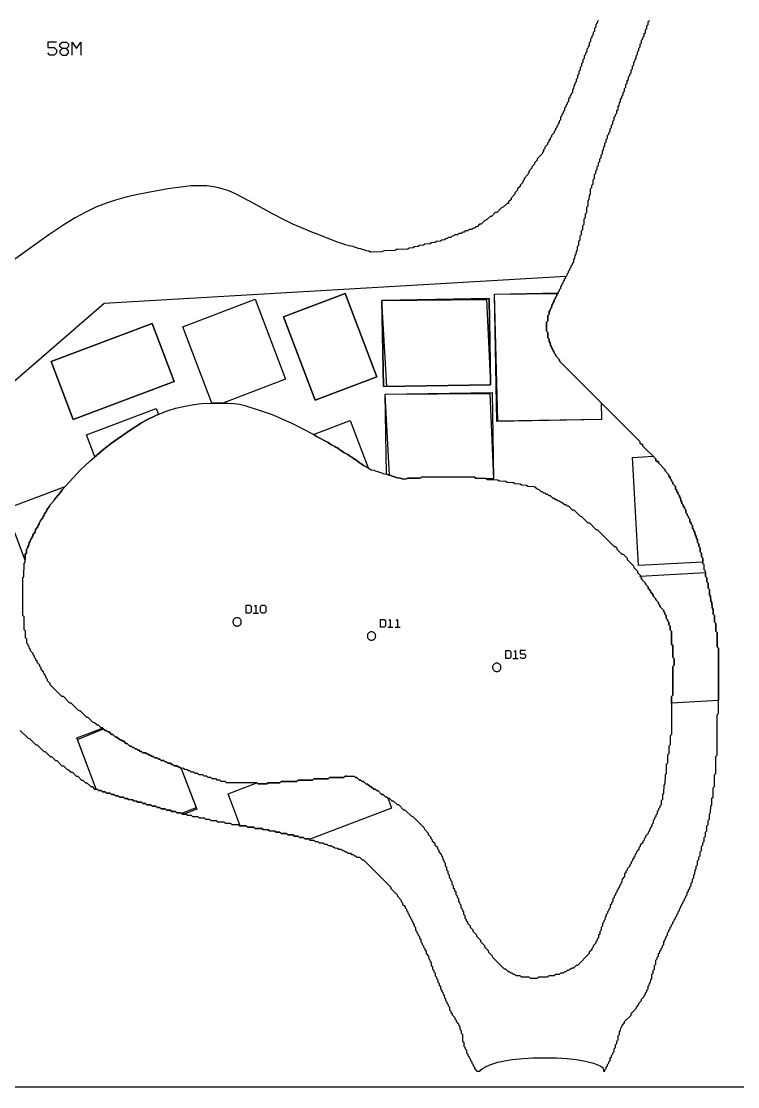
# Model space of a CAD drawing. Header units: millimetres. Extents: x 0 to 1219, y 0 to 1240.
# Drawn here: x 638.4 to 912.9, y 0 to 408.2 of the extents above; entities that cross this region are included whole.
import ezdxf

# ---------------------------------------------------------------- set-up
doc = ezdxf.new("R2010")
doc.units = ezdxf.units.MM
for name, color, linetype in [('CUT_DOWEL_3.2', 2, 'Continuous'), ('CUT_OUTER', 1, 'Continuous'), ('CUT_SOCKET_BLDG', 4, 'Continuous'), ('ENGRAVE_BLDG_BOX', 5, 'Continuous'), ('ENGRAVE_BLDG_FOOTPRINT', 8, 'Continuous'), ('ENGRAVE_NEXT', 3, 'Continuous'), ('ENGRAVE_SITE_BOUNDARY', 6, 'Continuous'), ('ENGRAVE_TEXT', 2, 'Continuous'), ('SHEET_EDGE', 7, 'Continuous')]:
    doc.layers.add(name, color=color, linetype=linetype)

msp = doc.modelspace()

# ---------------------------------------------------------------- linework, layer by layer
at = {"layer": 'CUT_DOWEL_3.2'}
for points in [[(722.69, 178.09), (722.67, 178.3), (722.63, 178.5), (722.56, 178.7), (722.47, 178.89), (722.35, 179.06), (722.22, 179.22), (722.06, 179.36), (721.89, 179.47), (721.7, 179.57), (721.5, 179.63), (721.29, 179.67), (721.09, 179.69), (720.88, 179.67), (720.67, 179.63), (720.47, 179.57), (720.29, 179.47), (720.11, 179.36), (719.95, 179.22), (719.82, 179.06), (719.7, 178.89), (719.61, 178.7), (719.54, 178.5), (719.5, 178.3), (719.49, 178.09), (719.5, 177.88), (719.54, 177.67), (719.61, 177.48), (719.7, 177.29), (719.82, 177.11), (719.95, 176.96), (720.11, 176.82), (720.29, 176.7), (720.47, 176.61), (720.67, 176.54), (720.88, 176.5), (721.09, 176.49), (721.29, 176.5), (721.5, 176.54), (721.7, 176.61), (721.89, 176.7), (722.06, 176.82), (722.22, 176.96), (722.35, 177.11), (722.47, 177.29), (722.56, 177.48), (722.63, 177.67), (722.67, 177.88), (722.69, 178.09)], [(774.18, 172.68), (774.16, 172.89), (774.12, 173.1), (774.06, 173.29), (773.96, 173.48), (773.85, 173.66), (773.71, 173.81), (773.55, 173.95), (773.38, 174.07), (773.19, 174.16), (772.99, 174.23), (772.79, 174.27), (772.58, 174.28), (772.37, 174.27), (772.16, 174.23), (771.97, 174.16), (771.78, 174.07), (771.6, 173.95), (771.45, 173.81), (771.31, 173.66), (771.19, 173.48), (771.1, 173.29), (771.03, 173.1), (770.99, 172.89), (770.98, 172.68), (770.99, 172.47), (771.03, 172.27), (771.1, 172.07), (771.19, 171.88), (771.31, 171.71), (771.45, 171.55), (771.6, 171.41), (771.78, 171.3), (771.97, 171.2), (772.16, 171.14), (772.37, 171.1), (772.58, 171.08), (772.79, 171.1), (772.99, 171.14), (773.19, 171.2), (773.38, 171.3), (773.55, 171.41), (773.71, 171.55), (773.85, 171.71), (773.96, 171.88), (774.06, 172.07), (774.12, 172.27), (774.16, 172.47), (774.18, 172.68)], [(822.18, 160.68), (822.16, 160.89), (822.12, 161.1), (822.06, 161.29), (821.96, 161.48), (821.85, 161.66), (821.71, 161.81), (821.55, 161.95), (821.38, 162.07), (821.19, 162.16), (820.99, 162.23), (820.79, 162.27), (820.58, 162.28), (820.37, 162.27), (820.16, 162.23), (819.97, 162.16), (819.78, 162.07), (819.6, 161.95), (819.45, 161.81), (819.31, 161.66), (819.19, 161.48), (819.1, 161.29), (819.03, 161.1), (818.99, 160.89), (818.98, 160.68), (818.99, 160.47), (819.03, 160.27), (819.1, 160.07), (819.19, 159.88), (819.31, 159.71), (819.45, 159.55), (819.6, 159.41), (819.78, 159.3), (819.97, 159.2), (820.16, 159.14), (820.37, 159.1), (820.58, 159.08), (820.79, 159.1), (820.99, 159.14), (821.19, 159.2), (821.38, 159.3), (821.55, 159.41), (821.71, 159.55), (821.85, 159.71), (821.96, 159.88), (822.06, 160.07), (822.12, 160.27), (822.16, 160.47), (822.18, 160.68)]]:
    msp.add_lwpolyline(points, close=True, dxfattribs=at)
at = {"layer": 'CUT_OUTER'}
msp.add_lwpolyline([(638, 136.46), (640.97, 133.5), (641.5, 133.46), (644, 130.98), (644.5, 130.96), (646.97, 128.5), (647.5, 128.46), (649.47, 126.5), (650, 126.46), (651.5, 124.98), (652, 124.96), (653.97, 123), (654.5, 122.97), (655.97, 121.5), (656.5, 121.47), (657.5, 120.48), (658, 120.47), (659.47, 119), (660, 118.97), (661.48, 117.5), (662, 117.47), (663, 116.48), (663.5, 116.47), (664.98, 115), (665.5, 114.97), (666.5, 113.99), (667.5, 113.97), (668, 113.49), (669, 113.47), (669.5, 112.99), (670.5, 112.97), (671, 112.49), (672.5, 112.47), (673, 111.99), (674, 111.97), (674.5, 111.49), (675.5, 111.47), (676, 110.99), (677.5, 110.97), (678, 110.49), (679, 110.47), (679.5, 109.99), (681, 109.97), (681.5, 109.49), (682.5, 109.47), (683, 108.99), (684.5, 108.97), (685, 108.49), (686, 108.47), (686.5, 107.99), (688, 107.97), (688.5, 107.49), (690, 107.47), (690.5, 106.99), (691.5, 106.97), (692, 106.49), (693.5, 106.47), (694, 105.99), (695.5, 105.97), (696, 105.49), (697.5, 105.47), (698, 104.99), (699.5, 104.97), (700, 104.49), (701.5, 104.47), (702, 103.99), (703.5, 103.98), (704, 103.49), (706, 103.47), (706.5, 102.99), (708.5, 102.97), (709, 102.49), (710.5, 102.48), (711, 101.99), (713, 101.97), (713.5, 101.49), (716, 101.47), (716.5, 100.99), (718.5, 100.97), (719, 100.49), (721.5, 100.47), (722, 99.99), (724.5, 99.97), (725, 99.49), (727.5, 99.47), (728, 98.99), (730.5, 98.97), (731, 98.49), (733, 98.47), (733.5, 97.99), (735.5, 97.97), (736, 97.49), (737.5, 97.47), (738, 96.99), (740, 96.97), (740.5, 96.49), (742.5, 96.47), (743, 95.98), (744.5, 95.97), (745, 95.48), (746.5, 95.47), (747, 94.98), (748.5, 94.97), (749, 94.48), (750.5, 94.46), (751, 93.98), (752, 93.97), (752.5, 93.48), (754, 93.46), (754.5, 92.98), (755.5, 92.96), (756, 92.48), (757, 92.46), (757.46, 92), (758, 91.97), (758.5, 91.48), (759.5, 91.46), (760, 90.98), (761, 90.96), (761.46, 90.5), (762, 90.46), (762.5, 89.98), (763, 89.96), (763.5, 89.48), (764.5, 89.46), (764.96, 89), (765.5, 88.96), (766, 88.48), (766.5, 88.46), (767, 87.98), (768, 87.95), (769, 86.97), (769.5, 86.95), (779.96, 76.5), (779.98, 76), (782.46, 73.5), (782.48, 73), (783.96, 71.5), (783.98, 71), (784.46, 70.5), (784.48, 70), (785.46, 69), (785.48, 68.5), (785.96, 68), (785.98, 67.5), (786.46, 67), (786.48, 66.5), (786.96, 66), (786.98, 65.5), (787.47, 65), (787.48, 64.5), (787.97, 64), (787.98, 63.5), (788.47, 63), (788.48, 62.5), (788.96, 62), (788.98, 61.5), (789.46, 61), (789.48, 60), (789.97, 59.5), (789.98, 59), (790.47, 58.5), (790.48, 58), (790.97, 57.5), (791, 56.96), (791.46, 56.5), (791.48, 55.5), (791.97, 55), (791.98, 54.5), (792.47, 54), (792.48, 53.5), (792.97, 53), (793, 52.46), (793.46, 52), (793.48, 51), (794.46, 50), (794.48, 49), (794.96, 48.5), (795, 47.96), (795.46, 47.5), (795.48, 46.5), (795.96, 46), (795.98, 45), (796.46, 44.5), (796.5, 43.96), (796.96, 43.5), (796.98, 42.5), (797.46, 42), (797.5, 41.46), (797.96, 41), (797.98, 40), (798.46, 39.5), (798.5, 38.96), (798.96, 38.5), (798.98, 37.5), (799.46, 37), (799.48, 36.5), (799.96, 36), (800, 35.46), (800.46, 35), (800.48, 34), (800.96, 33.5), (800.98, 33), (801.46, 32.5), (801.48, 32), (801.96, 31.5), (802, 30.96), (802.46, 30.5), (802.48, 29.5), (802.96, 29), (803, 28.46), (803.46, 28), (803.48, 27.5), (804.45, 26.5), (804.47, 26), (804.96, 25.5), (804.97, 25), (805.95, 24), (805.97, 23.5), (806.44, 23), (806.47, 22), (806.95, 21.5), (806.97, 20.5), (807.45, 20), (807.48, 17.5), (807.96, 17), (807.98, 15.5), (808.47, 15), (808.5, 14.46), (808.96, 14), (808.98, 13), (809.47, 12.5), (809.5, 11.97), (809.97, 11.5), (809.98, 11), (810.47, 10.5), (810.48, 10), (810.97, 9.5), (810.98, 9), (811.47, 8.5), (811.48, 8), (811.97, 7.5), (811.98, 7), (812.97, 6), (814.09, 6), (814.49, 6.5), (815.13, 7), (816.5, 7.75), (818.24, 8.5), (821, 9.37), (823.5, 9.94), (826.5, 10.41), (830.5, 10.81), (834.5, 11.02), (839, 11.1), (843.5, 11.02), (847.5, 10.8), (851, 10.44), (854.5, 9.84), (857.66, 9), (860.15, 8), (860.93, 7.5), (861.34, 7), (861.45, 6.5), (861.41, 6), (862.02, 6), (862.03, 6.5), (862.52, 7), (862.53, 7.5), (863.02, 8), (863.03, 8.5), (863.5, 8.97), (863.53, 9.5), (864.02, 10), (864.04, 11), (864.5, 11.46), (864.54, 12), (865.02, 12.5), (865.04, 13), (865.52, 13.5), (865.54, 14.5), (866.02, 15), (866.04, 16), (866.52, 16.5), (866.55, 17.5), (867.02, 18), (867.05, 19.5), (867.53, 20), (867.56, 21), (868.03, 21.5), (868.06, 22.5), (868.54, 23), (868.56, 23.5), (869.53, 24.5), (869.56, 25), (872, 27.46), (872.05, 28), (874.02, 30), (874.04, 30.5), (875.02, 31.5), (875.04, 32), (876.02, 33), (876.04, 33.5), (877.02, 34.5), (877.03, 35), (877.52, 35.5), (877.53, 36), (878.02, 36.5), (878.03, 37), (878.52, 37.5), (878.54, 38.5), (879, 38.96), (879.03, 39.5), (879.52, 40), (879.53, 41), (880.02, 41.5), (880.04, 43), (880.52, 43.5), (880.53, 44.5), (881.02, 45), (881.04, 46.5), (881.52, 47), (881.54, 48.5), (882, 48.96), (882.03, 49.5), (882.52, 50), (882.54, 51), (883, 51.46), (883.03, 52), (883.52, 52.5), (883.53, 53), (884.02, 53.5), (884.03, 54), (884.52, 54.5), (884.53, 55.5), (885, 55.97), (885.03, 56.5), (885.52, 57), (885.53, 57.5), (886.02, 58), (886.03, 59), (886.5, 59.47), (886.53, 60), (887.02, 60.5), (887.03, 61), (887.52, 61.5), (887.53, 62), (888.02, 62.5), (888.03, 63), (888.52, 63.5), (888.53, 64), (889.02, 64.5), (889.03, 65), (889.52, 65.5), (889.53, 66), (890.02, 66.5), (890.03, 67), (890.52, 67.5), (890.53, 68), (891.02, 68.5), (891.03, 69), (891.52, 69.5), (891.53, 70), (892.02, 70.5), (892.02, 71), (892.52, 71.5), (892.52, 72), (893.01, 72.5), (893.02, 73), (893.51, 73.5), (893.53, 74.5), (894, 74.97), (894.02, 75.5), (894.51, 76), (894.52, 76.5), (895.01, 77), (895.02, 78), (895.51, 78.5), (895.52, 79.5), (896.01, 80), (896.02, 81), (896.51, 81.5), (896.52, 83), (897.01, 83.5), (897.02, 84.5), (897.51, 85), (897.52, 86.5), (898.01, 87), (898.02, 88), (898.51, 88.5), (898.52, 90), (899.01, 90.5), (899.02, 92), (899.51, 92.5), (899.52, 93.5), (900.01, 94), (900.02, 95.5), (900.51, 96), (900.52, 97.5), (901.01, 98), (901.02, 100), (901.51, 100.5), (901.52, 102), (902.01, 102.5), (902.02, 104.5), (902.51, 105), (902.52, 107.5), (903.01, 108), (903.02, 110.5), (903.51, 111), (903.52, 114.5), (904.01, 115), (904.03, 119.5), (904.51, 120), (904.53, 126.5), (905.01, 127), (905.03, 142.5), (905.51, 143), (905.51, 168), (905.02, 168.5), (905.01, 174), (904.52, 174.5), (904.51, 177.5), (904.03, 178), (904.01, 180.5), (903.53, 181), (903.51, 183), (903.03, 183.5), (903.01, 185.5), (902.53, 186), (902.51, 188), (902.03, 188.5), (902.01, 190.5), (901.53, 191), (901.51, 193), (901.03, 193.5), (901.01, 195), (900.53, 195.5), (900.51, 197.5), (900.03, 198), (900.01, 200), (899.53, 200.5), (899.51, 202.5), (899.03, 203), (899.01, 204.5), (898.53, 205), (898.51, 206.5), (898.03, 207), (898.01, 208), (897.53, 208.5), (897.51, 209.5), (897.03, 210), (897.02, 211), (896.53, 211.5), (896.51, 212.5), (896.03, 213), (896, 213.53), (895.53, 214), (895.52, 215), (895.03, 215.5), (895, 216.03), (894.53, 216.5), (894.52, 217.5), (894.03, 218), (894.02, 218.5), (893.53, 219), (893.5, 219.53), (893.03, 220), (893.02, 221), (892.53, 221.5), (892.52, 222), (892.03, 222.5), (892.02, 223), (891.53, 223.5), (891.5, 224.04), (891.04, 224.5), (891.02, 225.5), (890.53, 226), (890.52, 226.5), (890.03, 227), (890.02, 227.5), (889.53, 228), (889.5, 228.54), (889.03, 229), (889.02, 230), (888.04, 231), (888.02, 231.5), (887.53, 232), (887.52, 232.5), (887.03, 233), (887.02, 233.5), (886.53, 234), (886.52, 234.5), (885.04, 236), (885, 236.53), (882.54, 239), (882.5, 239.53), (882, 239.55), (881.55, 240), (881.5, 240.53), (876.55, 245.5), (876.5, 246.03), (876, 246.06), (875.56, 246.5), (875.5, 247.04), (844.64, 278), (844.58, 278.5), (844.5, 278.61), (843.16, 280), (843.09, 280.5), (842.64, 281), (842.59, 281.5), (842.14, 282), (842.09, 282.5), (841.65, 283), (841.59, 283.5), (841.16, 284), (841.08, 285), (840.66, 285.5), (840.59, 286.5), (840.17, 287), (840.08, 289), (839.68, 289.5), (839.61, 291), (839.67, 293), (840.08, 293.5), (840.16, 295.5), (840.58, 296), (840.64, 297), (841.08, 297.5), (841.12, 298), (841.56, 298.5), (841.62, 299.5), (842.07, 300), (842.11, 300.5), (842.56, 301), (842.6, 301.5), (843.06, 302), (843.1, 302.5), (843.56, 303), (843.59, 303.5), (844.05, 304), (844.09, 304.5), (844.55, 305), (844.58, 305.5), (845.05, 306), (845.08, 306.5), (845.55, 307), (845.57, 307.5), (846.04, 308), (846.07, 308.5), (846.54, 309), (846.57, 309.5), (847.04, 310), (847.07, 310.5), (847.54, 311), (847.56, 311.5), (848.04, 312), (848.06, 312.5), (848.54, 313), (848.56, 313.5), (849.03, 314), (849.05, 314.5), (849.53, 315), (849.55, 315.5), (850.03, 316), (850.05, 317), (850.53, 317.5), (850.55, 318.5), (851.03, 319), (851.05, 320), (851.52, 320.5), (851.55, 322), (852.02, 322.5), (852.05, 324), (852.52, 324.5), (852.55, 326), (853.02, 326.5), (853.04, 328), (853.52, 328.5), (853.54, 330), (854.02, 330.5), (854.04, 332.5), (854.52, 333), (854.54, 334.5), (855.02, 335), (855.04, 337), (855.52, 337.5), (855.54, 339.5), (856.02, 340), (856.04, 341.5), (856.52, 342), (856.54, 344), (857.02, 344.5), (857.04, 345.5), (857.52, 346), (857.54, 347.5), (858.02, 348), (858.04, 349.5), (858.52, 350), (858.54, 351), (859.02, 351.5), (859.04, 352.5), (859.52, 353), (859.54, 354), (860.02, 354.5), (860.03, 355.5), (860.52, 356), (860.53, 357), (861.02, 357.5), (861.03, 358.5), (861.52, 359), (861.53, 360), (862.02, 360.5), (862.03, 361.5), (862.52, 362), (862.53, 363), (863.02, 363.5), (863.03, 364.5), (863.5, 364.97), (863.53, 365.5), (864.02, 366), (864.03, 367), (864.52, 367.5), (864.53, 368.5), (865.02, 369), (865.03, 370), (865.52, 370.5), (865.53, 371.5), (866, 371.97), (866.03, 372.5), (866.52, 373), (866.53, 374), (867.02, 374.5), (867.03, 375.5), (867.52, 376), (867.53, 377), (868.02, 377.5), (868.03, 378.5), (868.5, 378.97), (868.53, 379.5), (869.02, 380), (869.03, 381), (869.52, 381.5), (869.53, 382.5), (870.02, 383), (870.03, 384), (870.52, 384.5), (870.53, 385.5), (871.02, 386), (871.03, 387), (871.5, 387.47), (871.53, 388), (872.02, 388.5), (872.03, 389.5), (872.52, 390), (872.53, 391), (873.02, 391.5), (873.03, 392.5), (873.5, 392.97), (873.53, 393.5), (874.02, 394), (874.03, 395), (874.52, 395.5), (874.53, 396.5), (875.02, 397), (875.03, 398), (875.52, 398.5), (875.53, 399.5), (876.02, 400), (876.03, 401), (876.5, 401.47), (876.53, 402), (877.02, 402.5), (877.03, 403.5), (877.52, 404), (877.53, 405), (878.02, 405.5), (878.03, 406.5), (878.52, 407), (878.53, 408), (879.02, 408.5)], dxfattribs=at)
at = {"layer": 'CUT_SOCKET_BLDG'}
for points in [[(774.62, 271.95), (762.5, 303.97), (738.9, 295.03), (751.02, 263.01), (774.62, 271.95)], [(777.12, 268.3), (818.12, 268.95), (817.59, 301.97), (776.59, 301.31), (777.12, 268.3)], [(688.49, 292.48), (649.87, 277.85), (658.29, 255.6), (696.91, 270.22), (688.49, 292.48)]]:
    msp.add_lwpolyline(points, close=True, dxfattribs=at)
at = {"layer": 'ENGRAVE_BLDG_BOX'}
for points in [[(751.02, 263.01), (738.9, 295.03), (762.5, 303.97), (774.62, 271.95), (751.02, 263.01)], [(860.67, 255.7), (820.62, 254.9), (819.64, 303.71), (844.07, 304.19), (844.05, 304), (843.59, 303.5), (843.56, 303), (843.1, 302.5), (843.06, 302), (842.6, 301.5), (842.56, 301), (842.11, 300.5), (842.07, 300), (841.62, 299.5), (841.56, 298.5), (841.12, 298), (841.08, 297.5), (840.64, 297), (840.58, 296), (840.16, 295.5), (840.08, 293.5), (839.67, 293), (839.61, 291), (839.68, 289.5), (840.08, 289), (840.17, 287), (840.59, 286.5), (840.66, 285.5), (841.08, 285), (841.16, 284), (841.59, 283.5), (841.65, 283), (842.09, 282.5), (842.14, 282), (842.59, 281.5), (842.64, 281), (843.09, 280.5), (843.16, 280), (844.5, 278.61), (844.58, 278.5), (844.64, 278), (860.55, 262.04), (860.67, 255.7)], [(700.31, 291.21), (728.05, 301.71), (739.66, 271.06), (715.58, 261.94), (712.5, 261.95), (711.39, 261.92), (700.31, 291.21)], [(776.59, 301.31), (817.59, 301.97), (818.12, 268.95), (777.12, 268.3), (776.59, 301.31)], [(696.91, 270.22), (658.29, 255.6), (649.87, 277.85), (688.49, 292.48), (696.91, 270.22)], [(777.79, 265.31), (818.79, 265.96), (819.31, 232.94), (816.68, 232.9), (816.5, 233.05), (812.5, 233.13), (812, 233.56), (792, 233.63), (791.7, 233.5), (791.5, 233.3), (791, 233.22), (786.5, 233.19), (786, 232.94), (785, 232.83), (784, 232.99), (783.5, 233.23), (782.5, 233.32), (782, 233.45), (781.5, 233.73), (780.5, 233.92), (780, 234.22), (779, 234.41), (778.5, 234.71), (778.27, 234.74), (777.79, 265.31)], [(663.33, 249.73), (690.11, 259.87), (690.96, 257.63), (690, 257.22), (686.5, 255.49), (684.5, 254.38), (680.5, 251.86), (675.5, 248.42), (673, 246.65), (670, 244.3), (666.52, 241.31), (663.33, 249.73)], [(764.42, 255.23), (771.29, 237.09), (771, 237.3), (769.5, 238.03), (768.5, 238.8), (768, 239.01), (766.5, 240.28), (766, 240.48), (765, 241.28), (764.5, 241.48), (763.5, 242.27), (763, 242.46), (762.5, 242.8), (762, 243.01), (761, 243.8), (760.5, 244.01), (759.5, 244.79), (759, 244.98), (758.5, 245.31), (757, 246.05), (756, 246.81), (751.5, 249.13), (750.5, 249.87), (750.4, 249.92), (764.42, 255.23)], [(874.89, 199.67), (872.59, 241.14), (880.46, 241.58), (881.5, 240.53), (881.55, 240), (882, 239.55), (882.5, 239.53), (882.54, 239), (885, 236.53), (885.04, 236), (886.52, 234.5), (886.53, 234), (887.02, 233.5), (887.03, 233), (887.52, 232.5), (887.53, 232), (888.02, 231.5), (888.04, 231), (889.02, 230), (889.03, 229), (889.5, 228.54), (889.53, 228), (890.02, 227.5), (890.03, 227), (890.52, 226.5), (890.53, 226), (891.02, 225.5), (891.04, 224.5), (891.5, 224.04), (891.53, 223.5), (892.02, 223), (892.03, 222.5), (892.52, 222), (892.53, 221.5), (893.02, 221), (893.03, 220), (893.5, 219.53), (893.53, 219), (894.02, 218.5), (894.03, 218), (894.52, 217.5), (894.53, 216.5), (895, 216.03), (895.03, 215.5), (895.52, 215), (895.53, 214), (896, 213.53), (896.03, 213), (896.51, 212.5), (896.53, 211.5), (897.02, 211), (897.03, 210), (897.51, 209.5), (897.53, 208.5), (898.01, 208), (898.03, 207), (898.51, 206.5), (898.53, 205), (899.01, 204.5), (899.03, 203), (899.51, 202.5), (899.52, 201.04), (874.89, 199.67)], [(900.52, 197.01), (900.53, 195.5), (901.01, 195), (901.03, 193.5), (901.51, 193), (901.53, 191), (902.01, 190.5), (902.03, 188.5), (902.51, 188), (902.53, 186), (903.01, 185.5), (903.03, 183.5), (903.51, 183), (903.53, 181), (904.01, 180.5), (904.03, 178), (904.51, 177.5), (904.52, 174.5), (905.01, 174), (905.02, 168.5), (905.51, 168), (905.51, 148.02), (887.53, 147.02), (887.53, 149.5), (888.01, 150), (888.03, 161), (888.51, 161.5), (888.51, 162.5), (888.51, 164), (888.03, 164.5), (888.01, 169), (887.53, 169.5), (887.51, 174.5), (887.03, 175), (887.01, 176.5), (886.52, 177), (886.51, 178), (886.02, 178.5), (886, 179.03), (885.53, 179.5), (885.51, 180.5), (885.02, 181), (885, 181.53), (884.53, 182), (884.52, 182.5), (883.03, 184), (883.02, 184.5), (882.53, 185), (882.52, 185.5), (881.53, 186.5), (881.52, 187), (880.53, 188), (880.52, 188.5), (879.54, 189.5), (879.52, 190), (878.54, 191), (878.52, 191.5), (877.54, 192.5), (877.52, 193), (876.04, 194.5), (876.02, 195), (875.54, 195.5), (875.53, 195.63), (900.52, 197.01)], [(659.64, 133.67), (669.55, 137.42), (670.5, 136.48), (671, 136.47), (671.5, 135.98), (672, 135.97), (672.97, 135), (673.5, 134.97), (674.5, 133.98), (675, 133.97), (676, 132.98), (676.5, 132.97), (677, 132.48), (677.5, 132.47), (678.47, 131.5), (679, 131.47), (680, 130.48), (680.5, 130.47), (681, 129.98), (681.5, 129.97), (682, 129.48), (682.5, 129.47), (683, 128.98), (683.5, 128.97), (683.97, 128.5), (684.5, 128.47), (685, 127.98), (686, 127.97), (686.47, 127.5), (687, 127.47), (687.5, 126.98), (688, 126.97), (688.5, 126.48), (689, 126.47), (689.5, 125.99), (690.5, 125.97), (690.97, 125.5), (691.5, 125.47), (692, 124.99), (693, 124.97), (693.47, 124.5), (694, 124.47), (694.5, 123.99), (695.5, 123.97), (695.97, 123.5), (696.5, 123.47), (697, 122.99), (698, 122.97), (698.47, 122.5), (699, 122.47), (699.5, 121.99), (699.65, 121.98), (705.6, 106.29), (700.82, 104.48), (700, 104.49), (699.5, 104.97), (698, 104.99), (697.5, 105.47), (696, 105.49), (695.5, 105.97), (694, 105.99), (693.5, 106.47), (692, 106.49), (691.5, 106.97), (690.5, 106.99), (690, 107.47), (688.5, 107.49), (688, 107.97), (686.5, 107.99), (686, 108.47), (685, 108.49), (684.5, 108.97), (683, 108.99), (682.5, 109.47), (681.5, 109.49), (681, 109.97), (679.5, 109.99), (679, 110.47), (678, 110.49), (677.5, 110.97), (676, 110.99), (675.5, 111.47), (674.5, 111.49), (674, 111.97), (673, 111.99), (672.5, 112.47), (671, 112.49), (670.5, 112.97), (669.5, 112.99), (669, 113.47), (668, 113.49), (667.5, 113.97), (667.1, 113.98), (659.64, 133.67)], [(780.28, 106.71), (748.72, 94.76), (748.5, 94.97), (747, 94.98), (746.5, 95.47), (745, 95.48), (744.5, 95.97), (743, 95.98), (742.5, 96.47), (740.5, 96.49), (740, 96.97), (738, 96.99), (737.5, 97.47), (736, 97.49), (735.5, 97.97), (733.5, 97.99), (733, 98.47), (731, 98.49), (730.5, 98.97), (728, 98.99), (727.5, 99.47), (725, 99.49), (724.5, 99.97), (722.29, 99.99), (717.65, 112.25), (728.59, 116.39), (729, 115.99), (732.5, 115.99), (733, 116.47), (737.5, 116.48), (738, 116.97), (744, 116.98), (744.5, 117.46), (750, 117.48), (750.5, 117.96), (756, 117.98), (756.5, 118.45), (762, 118.47), (762.5, 118.93), (763, 118.95), (766, 118.91), (766.5, 118.45), (767, 118.42), (768, 117.46), (768.5, 117.44), (769, 116.96), (769.5, 116.93), (770.45, 116), (771, 115.94), (772, 114.97), (772.5, 114.94), (773.5, 113.97), (774, 113.95), (774.5, 113.47), (775, 113.44), (776.46, 112), (777, 111.95), (778, 110.97), (778.5, 110.95), (778.78, 110.68), (780.28, 106.71)]]:
    msp.add_lwpolyline(points, close=True, dxfattribs=at)
msp.add_lwpolyline([(632.47, 221.4), (655.26, 230.03), (654, 228.67), (653.23, 227.5), (651.5, 225.52), (651.12, 225), (650.87, 224.5), (649.5, 222.92), (649.2, 222.5), (648.99, 222), (648.22, 221), (648.03, 220.5), (647.26, 219.5), (647.11, 219), (646.75, 218.5), (646.59, 218), (645.8, 217), (645.67, 216.5), (645.3, 216), (645.18, 215.5), (644.8, 215), (644.68, 214.5), (643.85, 213.5), (643.69, 212.5), (642.86, 211.5), (642.78, 211), (642.37, 210.5), (642.29, 210), (641.88, 209.5), (641.82, 209), (641.4, 208.5), (641.31, 207.5), (640.9, 207), (640.85, 206.5), (640.42, 206), (640.35, 204.5), (639.93, 204), (639.88, 201.81), (632.47, 221.4)], dxfattribs=at)
at = {"layer": 'ENGRAVE_BLDG_FOOTPRINT'}
for points in [[(762.5, 303.97), (774.62, 271.95), (751.02, 263.01), (738.9, 295.03), (762.5, 303.97)], [(860.67, 255.7), (820.98, 255.07), (819.64, 303.71), (843.95, 303.88), (843.59, 303.5), (843.56, 303), (843.1, 302.5), (843.06, 302), (842.6, 301.5), (842.56, 301), (842.11, 300.5), (842.07, 300), (841.62, 299.5), (841.56, 298.5), (841.12, 298), (841.08, 297.5), (840.64, 297), (840.58, 296), (840.16, 295.5), (840.08, 293.5), (839.67, 293), (839.61, 291), (839.68, 289.5), (840.08, 289), (840.17, 287), (840.59, 286.5), (840.66, 285.5), (841.08, 285), (841.16, 284), (841.59, 283.5), (841.65, 283), (842.09, 282.5), (842.14, 282), (842.59, 281.5), (842.64, 281), (843.09, 280.5), (843.16, 280), (844.5, 278.61), (844.58, 278.5), (844.64, 278), (860.55, 262.04), (860.67, 255.7)], [(728.05, 301.71), (739.66, 271.06), (715.58, 261.94), (712.5, 261.95), (711.39, 261.92), (700.31, 291.21), (728.05, 301.71)], [(816.65, 301.61), (818.12, 268.95), (778.42, 268.32), (776.59, 301.31), (816.65, 301.61)], [(649.87, 277.85), (688.49, 292.48), (696.91, 270.22), (658.29, 255.6), (649.87, 277.85)], [(777.79, 265.31), (817.85, 265.6), (819.31, 232.94), (816.68, 232.9), (816.5, 233.05), (812.5, 233.13), (812, 233.56), (792, 233.63), (791.7, 233.5), (791.5, 233.3), (791, 233.22), (786.5, 233.19), (786, 232.94), (785, 232.83), (784, 232.99), (783.5, 233.23), (782.5, 233.32), (782, 233.45), (781.5, 233.73), (780.5, 233.92), (780, 234.22), (779.51, 234.32), (777.79, 265.31)], [(663.33, 249.73), (690.11, 259.87), (690.96, 257.63), (690, 257.22), (686.5, 255.49), (684.5, 254.38), (680.5, 251.86), (675.5, 248.42), (673, 246.65), (670, 244.3), (666.52, 241.31), (663.33, 249.73)], [(764.42, 255.23), (771.29, 237.09), (771, 237.3), (769.5, 238.03), (768.5, 238.8), (768, 239.01), (766.5, 240.28), (766, 240.48), (765, 241.28), (764.5, 241.48), (763.5, 242.27), (763, 242.46), (762.5, 242.8), (762, 243.01), (761, 243.8), (760.5, 244.01), (759.5, 244.79), (759, 244.98), (758.5, 245.31), (757, 246.05), (756, 246.81), (751.5, 249.13), (750.5, 249.87), (750.4, 249.92), (764.42, 255.23)], [(874.89, 199.67), (872.59, 241.14), (880.46, 241.58), (881.5, 240.53), (881.55, 240), (882, 239.55), (882.5, 239.53), (882.54, 239), (885, 236.53), (885.04, 236), (886.52, 234.5), (886.53, 234), (887.02, 233.5), (887.03, 233), (887.52, 232.5), (887.53, 232), (888.02, 231.5), (888.04, 231), (889.02, 230), (889.03, 229), (889.5, 228.54), (889.53, 228), (890.02, 227.5), (890.03, 227), (890.52, 226.5), (890.53, 226), (891.02, 225.5), (891.04, 224.5), (891.5, 224.04), (891.53, 223.5), (892.02, 223), (892.03, 222.5), (892.52, 222), (892.53, 221.5), (893.02, 221), (893.03, 220), (893.5, 219.53), (893.53, 219), (894.02, 218.5), (894.03, 218), (894.52, 217.5), (894.53, 216.5), (895, 216.03), (895.03, 215.5), (895.52, 215), (895.53, 214), (896, 213.53), (896.03, 213), (896.51, 212.5), (896.53, 211.5), (897.02, 211), (897.03, 210), (897.51, 209.5), (897.53, 208.5), (898.01, 208), (898.03, 207), (898.51, 206.5), (898.53, 205), (899.01, 204.5), (899.03, 203), (899.51, 202.5), (899.52, 201.04), (874.89, 199.67)], [(887.53, 147.02), (887.53, 149.5), (888.01, 150), (888.03, 161), (888.51, 161.5), (888.51, 162.5), (888.51, 164), (888.03, 164.5), (888.01, 169), (887.53, 169.5), (887.51, 174.5), (887.03, 175), (887.01, 176.5), (886.52, 177), (886.51, 178), (886.02, 178.5), (886, 179.03), (885.53, 179.5), (885.51, 180.5), (885.02, 181), (885, 181.53), (884.53, 182), (884.52, 182.5), (883.03, 184), (883.02, 184.5), (882.53, 185), (882.52, 185.5), (881.53, 186.5), (881.52, 187), (880.53, 188), (880.52, 188.5), (879.54, 189.5), (879.52, 190), (878.54, 191), (878.52, 191.5), (877.54, 192.5), (877.52, 193), (876.04, 194.5), (876.02, 195), (875.54, 195.5), (875.53, 195.63), (900.52, 197.01), (900.53, 195.5), (901.01, 195), (901.03, 193.5), (901.51, 193), (901.53, 191), (902.01, 190.5), (902.03, 188.5), (902.51, 188), (902.53, 186), (903.01, 185.5), (903.03, 183.5), (903.51, 183), (903.53, 181), (904.01, 180.5), (904.03, 178), (904.51, 177.5), (904.52, 174.5), (905.01, 174), (905.02, 168.5), (905.51, 168), (905.51, 148.02), (887.53, 147.02)], [(659.87, 133.07), (669.89, 137.08), (670.5, 136.48), (671, 136.47), (671.5, 135.98), (672, 135.97), (672.97, 135), (673.5, 134.97), (674.5, 133.98), (675, 133.97), (676, 132.98), (676.5, 132.97), (677, 132.48), (677.5, 132.47), (678.47, 131.5), (679, 131.47), (680, 130.48), (680.5, 130.47), (681, 129.98), (681.5, 129.97), (682, 129.48), (682.5, 129.47), (683, 128.98), (683.5, 128.97), (683.97, 128.5), (684.5, 128.47), (685, 127.98), (686, 127.97), (686.47, 127.5), (687, 127.47), (687.5, 126.98), (688, 126.97), (688.5, 126.48), (689, 126.47), (689.5, 125.99), (690.5, 125.97), (690.97, 125.5), (691.5, 125.47), (692, 124.99), (693, 124.97), (693.47, 124.5), (694, 124.47), (694.5, 123.99), (695.5, 123.97), (695.97, 123.5), (696.5, 123.47), (697, 122.99), (698, 122.97), (698.47, 122.5), (699, 122.47), (699.5, 121.99), (699.65, 121.98), (705.37, 106.89), (699.81, 104.67), (699.5, 104.97), (698, 104.99), (697.5, 105.47), (696, 105.49), (695.5, 105.97), (694, 105.99), (693.5, 106.47), (692, 106.49), (691.5, 106.97), (690.5, 106.99), (690, 107.47), (688.5, 107.49), (688, 107.97), (686.5, 107.99), (686, 108.47), (685, 108.49), (684.5, 108.97), (683, 108.99), (682.5, 109.47), (681.5, 109.49), (681, 109.97), (679.5, 109.99), (679, 110.47), (678, 110.49), (677.5, 110.97), (676, 110.99), (675.5, 111.47), (674.5, 111.49), (674, 111.97), (673, 111.99), (672.5, 112.47), (671, 112.49), (670.5, 112.97), (669.5, 112.99), (669, 113.47), (668, 113.49), (667.5, 113.97), (667.1, 113.98), (659.87, 133.07)], [(717.65, 112.25), (728.59, 116.39), (729, 115.99), (732.5, 115.99), (733, 116.47), (737.5, 116.48), (738, 116.97), (744, 116.98), (744.5, 117.46), (750, 117.48), (750.5, 117.96), (756, 117.98), (756.5, 118.45), (762, 118.47), (762.5, 118.93), (763, 118.95), (766, 118.91), (766.5, 118.45), (767, 118.42), (768, 117.46), (768.5, 117.44), (769, 116.96), (769.5, 116.93), (770.45, 116), (771, 115.94), (772, 114.97), (772.5, 114.94), (773.5, 113.97), (774, 113.95), (774.5, 113.47), (775, 113.44), (776.46, 112), (777, 111.95), (778, 110.97), (778.5, 110.95), (778.78, 110.68), (780.28, 106.71), (748.72, 94.76), (748.5, 94.97), (747, 94.98), (746.5, 95.47), (745, 95.48), (744.5, 95.97), (743, 95.98), (742.5, 96.47), (740.5, 96.49), (740, 96.97), (738, 96.99), (737.5, 97.47), (736, 97.49), (735.5, 97.97), (733.5, 97.99), (733, 98.47), (731, 98.49), (730.5, 98.97), (728, 98.99), (727.5, 99.47), (725, 99.49), (724.5, 99.97), (722.29, 99.99), (717.65, 112.25)]]:
    msp.add_lwpolyline(points, close=True, dxfattribs=at)
msp.add_lwpolyline([(632.47, 221.4), (655.26, 230.03), (654, 228.67), (653.23, 227.5), (651.5, 225.52), (651.12, 225), (650.87, 224.5), (649.5, 222.92), (649.2, 222.5), (648.99, 222), (648.22, 221), (648.03, 220.5), (647.26, 219.5), (647.11, 219), (646.75, 218.5), (646.59, 218), (645.8, 217), (645.67, 216.5), (645.3, 216), (645.18, 215.5), (644.8, 215), (644.68, 214.5), (643.85, 213.5), (643.69, 212.5), (642.86, 211.5), (642.78, 211), (642.37, 210.5), (642.29, 210), (641.88, 209.5), (641.82, 209), (641.4, 208.5), (641.31, 207.5), (640.9, 207), (640.85, 206.5), (640.42, 206), (640.35, 204.5), (639.93, 204), (639.88, 201.81), (632.47, 221.4)], dxfattribs=at)
at = {"layer": 'ENGRAVE_NEXT'}
msp.add_lwpolyline([(859.52, 408.5), (859.03, 408), (859, 407.47), (858.53, 407), (858.52, 406), (858.03, 405.5), (858.02, 404.5), (857.53, 404), (857.52, 403), (857.03, 402.5), (857, 401.97), (856.53, 401.5), (856.52, 400.5), (856.03, 400), (856.02, 399), (855.53, 398.5), (855.5, 397.97), (855.03, 397.5), (855.02, 396.5), (854.53, 396), (854.5, 395.47), (854.03, 395), (854.02, 394), (853.53, 393.5), (853.52, 392.5), (853.03, 392), (853.02, 391), (852.53, 390.5), (852.52, 389.5), (852.03, 389), (852.02, 388), (851.53, 387.5), (851.52, 386.5), (851.03, 386), (851.02, 385), (850.53, 384.5), (850.5, 383.97), (850.03, 383.5), (850.02, 382.5), (849.53, 382), (849.52, 381), (849.03, 380.5), (849.02, 380), (848.53, 379.5), (848.5, 378.97), (848.03, 378.5), (848.02, 377.5), (847.53, 377), (847.52, 376.5), (847.03, 376), (847, 375.47), (846.53, 375), (846.52, 374), (846.03, 373.5), (846.02, 373), (845.53, 372.5), (845.5, 371.97), (845.03, 371.5), (845.02, 370.5), (844.53, 370), (844.52, 369.5), (844.03, 369), (844.02, 368.5), (843.53, 368), (843.52, 367.5), (843.03, 367), (843.02, 366.5), (842.53, 366), (842.52, 365.5), (841.54, 364.5), (841.52, 364), (841.03, 363.5), (841.02, 363), (840.53, 362.5), (840.52, 362), (840.03, 361.5), (840.02, 361), (839.04, 360), (839.02, 359.5), (838.53, 359), (838.52, 358.5), (838.03, 358), (838.02, 357.5), (836.04, 355.5), (836.02, 355), (835.04, 354), (835.02, 353.5), (834.04, 352.5), (834, 351.97), (833.04, 351), (833.03, 350.5), (832.54, 350), (832.52, 349.5), (831.05, 348), (831.03, 347.5), (830.54, 347), (830.52, 346.5), (829.54, 345.5), (829.53, 345), (828.54, 344), (828.53, 343.5), (827.54, 342.5), (827.5, 341.97), (826.05, 340.5), (826.03, 340), (825.04, 339), (825, 338.48), (824.5, 338.46), (823, 336.97), (822.5, 336.95), (820.54, 335), (820, 334.94), (818.54, 333.5), (818, 333.44), (816.55, 332), (816, 331.94), (814.55, 330.5), (814, 330.44), (813, 329.46), (812.5, 329.44), (812.06, 329), (811.5, 328.94), (811, 328.46), (810, 328.43), (809.5, 327.96), (808.5, 327.92), (808.08, 327.5), (807.5, 327.42), (807, 326.96), (806, 326.91), (805.5, 326.45), (804.5, 326.4), (804.1, 326), (803.5, 325.91), (803, 325.45), (802, 325.39), (801.61, 325), (801, 324.9), (800.5, 324.45), (799.5, 324.39), (799, 323.94), (797.5, 323.88), (797, 323.44), (795.5, 323.36), (795, 322.93), (793, 322.84), (792.5, 322.42), (791, 322.33), (790.5, 321.92), (789, 321.82), (788.5, 321.41), (787, 321.32), (786.5, 320.91), (782.5, 320.82), (782, 320.75), (781.75, 320.5), (781.5, 320.38), (777.5, 320.28), (777, 320.2), (776.8, 320), (776.5, 319.86), (772.5, 319.82), (772, 319.83), (771.5, 320.14), (770.5, 320.29), (770, 320.57), (769, 320.75), (768.5, 321), (767.5, 321.22), (767, 321.46), (766, 321.68), (765.5, 321.91), (764, 322.17), (763.5, 322.39), (762.5, 322.62), (762, 322.85), (759.5, 323.57), (756, 325.06), (755, 325.38), (751.5, 326.83), (749.65, 327.5), (745.5, 329.17), (742.44, 330.5), (739.37, 332), (734.64, 334.5), (727.5, 338.48), (721, 341.85), (719, 342.77), (717.5, 343.35), (714, 344.4), (712, 344.81), (709.5, 345.13), (707, 345.25), (703.5, 345.14), (698.5, 344.61), (694.5, 344.02), (687, 342.7), (683, 341.9), (679, 340.99), (674.5, 339.74), (671, 338.58), (667, 336.99), (662.85, 335), (659, 332.87), (655.13, 330.5), (649, 326.42), (634.5, 316.07)], dxfattribs=at)
msp.add_lwpolyline([(830, 41.98), (829.5, 42.47), (828, 42.48), (827.5, 42.97), (826.97, 43), (826.5, 43.47), (826, 43.48), (825.5, 43.97), (825, 43.98), (824, 44.97), (823.48, 45), (819, 49.48), (818.97, 50), (817.5, 51.47), (817.46, 52), (815.98, 53.5), (815.96, 54), (814.48, 55.5), (814.47, 56), (812.98, 57.5), (812.97, 58), (811.48, 59.5), (811.47, 60), (810.5, 60.98), (810.47, 61.5), (809.48, 62.5), (809.47, 63), (809, 63.47), (808.97, 64), (808.48, 64.5), (808.47, 65.5), (807.98, 66), (807.97, 67), (807.5, 67.47), (807.47, 68), (806.98, 68.5), (806.97, 69.5), (806.5, 69.97), (806.47, 70.5), (805.98, 71), (805.97, 72), (805.5, 72.47), (805.47, 73), (804.98, 73.5), (804.96, 74.5), (804.5, 74.97), (804.47, 75.5), (803.98, 76), (803.96, 77), (803.48, 77.5), (803.46, 78.5), (803, 78.96), (802.97, 79.5), (802.48, 80), (802.46, 81), (801.98, 81.5), (801.96, 82.5), (801.48, 83), (801.46, 84), (800.98, 84.5), (800.95, 85.5), (800.5, 85.96), (800.46, 86.5), (799.98, 87), (799.95, 88), (799.47, 88.5), (799.45, 89), (798.47, 90), (798.46, 90.5), (797.97, 91), (797.95, 91.5), (797, 92.46), (796.95, 93), (795.97, 94), (795.95, 94.5), (795.47, 95), (795.45, 95.5), (794.47, 96.5), (794.45, 97), (792.97, 98.5), (792.94, 99), (788.5, 103.45), (787.96, 103.5), (785.5, 105.95), (784.96, 106), (783, 107.95), (782.5, 107.97), (781, 109.45), (780.5, 109.47), (779.5, 110.45), (779, 110.47), (778.5, 110.95), (778, 110.97), (777, 111.95), (776.46, 112), (775, 113.44), (774.5, 113.47), (774, 113.95), (773.5, 113.97), (772.5, 114.94), (772, 114.97), (771, 115.94), (770.45, 116), (769.5, 116.93), (769, 116.96), (768.5, 117.44), (768, 117.46), (767, 118.42), (766.5, 118.45), (766, 118.91), (763, 118.95), (762.5, 118.93), (762, 118.47), (756.5, 118.45), (756, 117.98), (750.5, 117.96), (750, 117.48), (744.5, 117.46), (744, 116.98), (738, 116.97), (737.5, 116.48), (733, 116.47), (732.5, 115.99), (729, 115.99), (728.5, 116.47), (717, 116.49), (716.5, 116.98), (715, 116.99), (714.5, 117.48), (713.5, 117.49), (713, 117.97), (711.5, 117.99), (711, 118.48), (710, 118.49), (709.5, 118.97), (708.5, 118.99), (708, 119.47), (706.5, 119.49), (706, 119.98), (705, 119.99), (704.5, 120.47), (703.5, 120.49), (703, 120.98), (702.47, 121), (702, 121.47), (701, 121.49), (700.5, 121.97), (699.5, 121.99), (699, 122.47), (698.47, 122.5), (698, 122.97), (697, 122.99), (696.5, 123.47), (695.97, 123.5), (695.5, 123.97), (694.5, 123.99), (694, 124.47), (693.47, 124.5), (693, 124.97), (692, 124.99), (691.5, 125.47), (690.97, 125.5), (690.5, 125.97), (689.5, 125.99), (689, 126.47), (688.5, 126.48), (688, 126.97), (687.5, 126.98), (687, 127.47), (686.47, 127.5), (686, 127.97), (685, 127.98), (684.5, 128.47), (683.97, 128.5), (683.5, 128.97), (683, 128.98), (682.5, 129.47), (682, 129.48), (681.5, 129.97), (681, 129.98), (680.5, 130.47), (680, 130.48), (679, 131.47), (678.47, 131.5), (677.5, 132.47), (677, 132.48), (676.5, 132.97), (676, 132.98), (675, 133.97), (674.5, 133.98), (673.5, 134.97), (672.97, 135), (672, 135.97), (671.5, 135.98), (671, 136.47), (670.5, 136.48), (669.5, 137.47), (669, 137.48), (668, 138.47), (667.5, 138.48), (666.5, 139.47), (665.98, 139.5), (664, 141.47), (663.48, 141.5), (661, 143.97), (660.48, 144), (657.5, 146.97), (656.98, 147), (654.5, 149.47), (653.98, 149.5), (649.5, 153.98), (649.47, 154.5), (648.48, 155.5), (648.47, 156), (647.98, 156.5), (647.97, 157), (647.48, 157.5), (647.47, 158), (646.98, 158.5), (646.96, 159), (646, 159.97), (645.97, 160.5), (645.48, 161), (645.46, 161.5), (644.48, 162.5), (644.47, 163), (643.98, 163.5), (643.96, 164), (643.48, 164.5), (643.46, 165), (642.98, 165.5), (642.96, 166), (641.98, 167), (641.97, 167.5), (641.48, 168), (641.47, 168.5), (641, 168.97), (640.97, 169.5), (640.48, 170), (640.46, 171.5), (639.98, 172), (639.95, 174.5), (639.48, 175), (639.44, 180), (638.97, 180.5), (638.95, 191), (638.95, 195), (639.39, 195.5), (639.44, 200.5), (639.86, 201), (639.93, 204), (640.35, 204.5), (640.42, 206), (640.85, 206.5), (640.9, 207), (641.31, 207.5), (641.4, 208.5), (641.82, 209), (641.88, 209.5), (642.29, 210), (642.37, 210.5), (642.78, 211), (642.86, 211.5), (643.69, 212.5), (643.85, 213.5), (644.68, 214.5), (644.8, 215), (645.18, 215.5), (645.3, 216), (645.67, 216.5), (645.8, 217), (646.59, 218), (646.75, 218.5), (647.11, 219), (647.26, 219.5), (648.03, 220.5), (648.22, 221), (648.99, 222), (649.2, 222.5), (649.5, 222.92), (650.87, 224.5), (651.12, 225), (651.5, 225.52), (653.23, 227.5), (654, 228.67), (661, 236.25), (664.5, 239.57), (670, 244.3), (673, 246.65), (675.5, 248.42), (680.5, 251.86), (684.5, 254.38), (686.5, 255.49), (690, 257.22), (693, 258.49), (695, 259.2), (697.5, 259.96), (700.5, 260.68), (704.5, 261.41), (707.5, 261.78), (712.5, 261.95), (717.5, 261.94), (720, 261.78), (722, 261.5), (724, 260.97), (729.5, 259.28), (734.5, 257.61), (738, 256.09), (740.5, 254.83), (741.5, 254.47), (750.5, 249.87), (751.5, 249.13), (756, 246.81), (757, 246.05), (758.5, 245.31), (759, 244.98), (759.5, 244.79), (760.5, 244.01), (761, 243.8), (762, 243.01), (762.5, 242.8), (763, 242.46), (763.5, 242.27), (764.5, 241.48), (765, 241.28), (766, 240.48), (766.5, 240.28), (768, 239.01), (768.5, 238.8), (769.5, 238.03), (771, 237.3), (772, 236.59), (772.5, 236.4), (773.5, 236.25), (774, 235.97), (775, 235.75), (775.5, 235.46), (776.5, 235.24), (777, 234.96), (777.5, 234.81), (778.5, 234.71), (779, 234.41), (780, 234.22), (780.5, 233.92), (781.5, 233.73), (782, 233.45), (782.5, 233.32), (783.5, 233.23), (784, 232.99), (785, 232.83), (786, 232.94), (786.5, 233.19), (791, 233.22), (791.5, 233.3), (791.7, 233.5), (792, 233.63), (812, 233.56), (812.5, 233.13), (816.5, 233.05), (817, 232.62), (821, 232.55), (821.5, 232.1), (824, 232.04), (824.5, 231.59), (827, 231.54), (827.5, 231.08), (829.5, 231.04), (830, 230.58), (832, 230.54), (832.5, 230.07), (835, 230.03), (836, 229.06), (836.55, 229), (837.5, 228.07), (838, 228.04), (838.5, 227.56), (839, 227.54), (839.5, 227.06), (840, 227.04), (840.5, 226.56), (841, 226.53), (842, 225.56), (842.5, 225.54), (843, 225.06), (843.5, 225.04), (844, 224.56), (844.5, 224.53), (845, 224.05), (845.5, 224.03), (846.5, 223.06), (847, 223.03), (847.5, 222.55), (848, 222.53), (849.5, 221.06), (850.04, 221), (852.5, 218.56), (853.04, 218.5), (855.5, 216.06), (856.04, 216), (858.5, 213.55), (859.04, 213.5), (865.5, 207.05), (866.03, 207), (866.53, 206.5), (866.55, 206), (868.5, 204.05), (869, 204.03), (870, 203.03), (870.52, 202.5), (870.54, 202), (873, 199.53), (873.04, 199), (874.5, 197.53), (874.54, 197), (875.52, 196), (875.54, 195.5), (876.02, 195), (876.04, 194.5), (877.52, 193), (877.54, 192.5), (878.52, 191.5), (878.54, 191), (879.52, 190), (879.54, 189.5), (880.52, 188.5), (880.53, 188), (881.52, 187), (881.53, 186.5), (882.52, 185.5), (882.53, 185), (883.02, 184.5), (883.03, 184), (884.52, 182.5), (884.53, 182), (885, 181.53), (885.02, 181), (885.51, 180.5), (885.53, 179.5), (886, 179.03), (886.02, 178.5), (886.51, 178), (886.52, 177), (887.01, 176.5), (887.03, 175), (887.51, 174.5), (887.53, 169.5), (888.01, 169), (888.03, 164.5), (888.51, 164), (888.51, 162.5), (888.51, 161.5), (888.03, 161), (888.01, 150), (887.53, 149.5), (887.51, 135), (887.03, 134.5), (887.01, 131), (886.53, 130.5), (886.51, 127.5), (886.03, 127), (886.02, 124), (885.53, 123.5), (885.51, 120), (885.03, 119.5), (885.01, 116), (884.53, 115.5), (884.51, 112.5), (884.03, 112), (884.01, 110), (883.53, 109.5), (883.51, 108), (883.03, 107.5), (883.02, 107), (882.53, 106.5), (882.5, 105.97), (882.03, 105.5), (882.02, 104.5), (881.53, 104), (881.52, 103.5), (881.03, 103), (881, 102.47), (880.53, 102), (880.52, 101), (880.03, 100.5), (880.02, 100), (879.53, 99.5), (879.52, 99), (879.03, 98.5), (879.02, 98), (878.53, 97.5), (878.52, 97), (877.54, 96), (877.52, 95.5), (877.03, 95), (877.02, 94.5), (876.53, 94), (876.52, 93.5), (875.54, 92.5), (875.52, 92), (875.04, 91.5), (875.02, 91), (874.04, 90), (874.02, 89.5), (873.54, 89), (873.52, 88.5), (873.04, 88), (873.02, 87.5), (872.54, 87), (872.52, 86.5), (872.04, 86), (872.02, 85.5), (871.54, 85), (871.52, 84.5), (870.54, 83.5), (870.53, 83), (870.04, 82.5), (870, 81.96), (869.54, 81.5), (869.52, 80.5), (868.55, 79.5), (868.52, 78.5), (868.04, 78), (868.02, 77.5), (867.54, 77), (867.52, 76.5), (867.04, 76), (867.02, 75.5), (866.54, 75), (866.52, 74.5), (866.04, 74), (866.03, 73.5), (865.54, 73), (865.5, 72.46), (865.04, 72), (865.02, 71), (864.54, 70.5), (864.5, 69.96), (864.04, 69.5), (864.02, 68.5), (863.54, 68), (863.52, 67.5), (863.04, 67), (863.02, 66.5), (862.54, 66), (862.5, 65.46), (862.04, 65), (862.02, 64), (861.54, 63.5), (861.5, 62.96), (861.04, 62.5), (861.02, 61.5), (860.54, 61), (860.52, 60), (860.04, 59.5), (860.02, 58.5), (859.54, 58), (859.52, 57), (859.03, 56.5), (859, 55.97), (858.53, 55.5), (858.52, 55), (857.54, 54), (857.52, 53.5), (857.03, 53), (857.02, 52.5), (856.03, 51.5), (856.02, 51), (851.5, 46.48), (851, 46.47), (850, 45.48), (849.5, 45.47), (849, 44.98), (848.5, 44.97), (848, 44.48), (847.5, 44.47), (847.03, 44), (846.5, 43.97), (846, 43.48), (845, 43.47), (844.5, 42.98), (843, 42.96), (842.5, 42.48), (840.5, 42.46), (840, 41.98), (836.5, 41.96), (836, 41.48), (833.5, 41.48), (833, 41.96), (830, 41.98)], close=True, dxfattribs=at)
at = {"layer": 'ENGRAVE_SITE_BOUNDARY'}
msp.add_lwpolyline([(847.06, 310.43), (670.09, 300.15), (557.79, 202.72)], dxfattribs=at)
at = {"layer": 'ENGRAVE_TEXT'}
for points in [[(651.85, 400.27), (648.51, 400.27), (648.51, 398.18), (651.01, 398.18), (651.85, 397.35), (651.85, 396.1), (651.01, 395.27), (649.35, 395.27), (648.51, 396.1)], [(654.01, 397.77), (653.18, 398.6), (653.18, 399.43), (654.01, 400.27), (655.68, 400.27), (656.51, 399.43), (656.51, 398.6), (655.68, 397.77), (654.01, 397.77), (653.18, 396.93), (653.18, 396.1), (654.01, 395.27), (655.68, 395.27), (656.51, 396.1), (656.51, 396.93), (655.68, 397.77)], [(657.85, 395.27), (657.85, 400.27), (659.51, 397.77), (661.18, 400.27), (661.18, 395.27)], [(724.49, 181.49), (724.49, 184.49), (725.99, 184.49), (726.49, 183.99), (726.49, 181.99), (725.99, 181.49), (724.49, 181.49)], [(727.79, 183.99), (728.29, 184.49), (728.29, 181.49)], [(730.09, 181.99), (730.09, 183.99), (730.59, 184.49), (731.59, 184.49), (732.09, 183.99), (732.09, 181.99), (731.59, 181.49), (730.59, 181.49), (730.09, 181.99)], [(727.29, 181.49), (729.29, 181.49)], [(775.98, 176.08), (775.98, 179.08), (777.48, 179.08), (777.98, 178.58), (777.98, 176.58), (777.48, 176.08), (775.98, 176.08)], [(778.78, 176.08), (780.78, 176.08)], [(779.28, 178.58), (779.78, 179.08), (779.78, 176.08)], [(781.58, 176.08), (783.58, 176.08)], [(782.08, 178.58), (782.58, 179.08), (782.58, 176.08)], [(823.98, 164.08), (823.98, 167.08), (825.48, 167.08), (825.98, 166.58), (825.98, 164.58), (825.48, 164.08), (823.98, 164.08)], [(826.78, 164.08), (828.78, 164.08)], [(827.28, 166.58), (827.78, 167.08), (827.78, 164.08)], [(831.58, 167.08), (829.58, 167.08), (829.58, 165.83), (831.08, 165.83), (831.58, 165.33), (831.58, 164.58), (831.08, 164.08), (830.08, 164.08), (829.58, 164.58)]]:
    msp.add_lwpolyline(points, dxfattribs=at)
at = {"layer": 'SHEET_EDGE'}
msp.add_lwpolyline([(0, 0), (1219.2, 0), (1219.2, 1219.2), (0, 1219.2)], close=True, dxfattribs=at)

doc.saveas('drawing.dxf')
